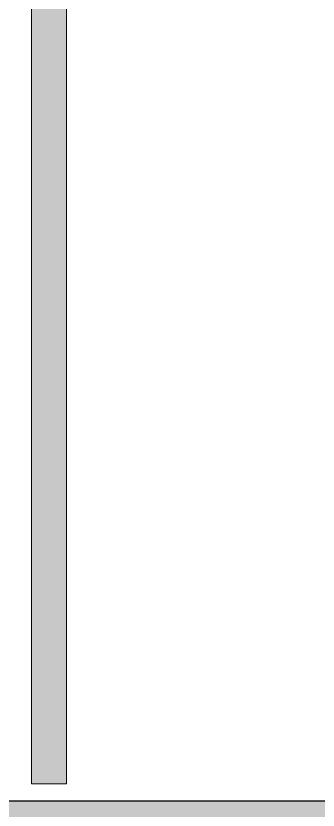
# Model space of a CAD drawing. Header units: inches. Extents: x 21380 to 98133, y -290 to 853.
# Drawn here: x 35376.46 to 35393.65, y 0.5 to 45.62 of the extents above; entities that cross this region are included whole.
import ezdxf

# ---------------------------------------------------------------- set-up
doc = ezdxf.new("R2010")
doc.units = ezdxf.units.IN
doc.header["$MEASUREMENT"] = 0
doc.layers.add('A-FLOR', color=192, linetype='Continuous', lineweight=9)
doc.layers.add('A-GLAZ-CWMG', color=51, linetype='Continuous', lineweight=9)

# ---------------------------------------------------------------- blocks, each defined once
blk = doc.blocks.new('Rectangular Mullion - Exterior 2_ x 4_5_-1142343-Building Section - East_West looking South')
at = {"layer": 'A-GLAZ-CWMG'}
blk.add_hatch(color=256, dxfattribs=at).paths.add_polyline_path([(-26162.105, 2), (-26160.828, 2), (-26160.828, 96), (-26162.828, 96), (-26162.828, 2)], flags=0)
for p, q in [((-26162.828, 96), (-26162.828, 2)), ((-26160.828, 96), (-26160.828, 2)), ((-26160.828, 2), (-26162.828, 2))]:
    blk.add_line(p, q, dxfattribs=at)

msp = doc.modelspace()

# ---------------------------------------------------------------- hatches: boundary and pattern name
at = {"layer": 'A-FLOR'}
msp.add_hatch(color=256, dxfattribs=at).paths.add_polyline_path([(35448.249, 0), (36936.779, 0), (36936.779, 1), (35268.779, 1), (35268.779, 0), (35439.476, 0)], flags=0)

# ---------------------------------------------------------------- linework, layer by layer
at = {"layer": 'A-FLOR', "lineweight": 25}
msp.add_line((36936.779, 1), (35268.779, 1), dxfattribs=at)

# ---------------------------------------------------------------- block references
at = {"layer": 'A-GLAZ-CWMG'}
msp.add_blockref('Rectangular Mullion - Exterior 2_ x 4_5_-1142343-Building Section - East_West looking South', (61540.169, 0), dxfattribs=at)

doc.saveas('drawing.dxf')
